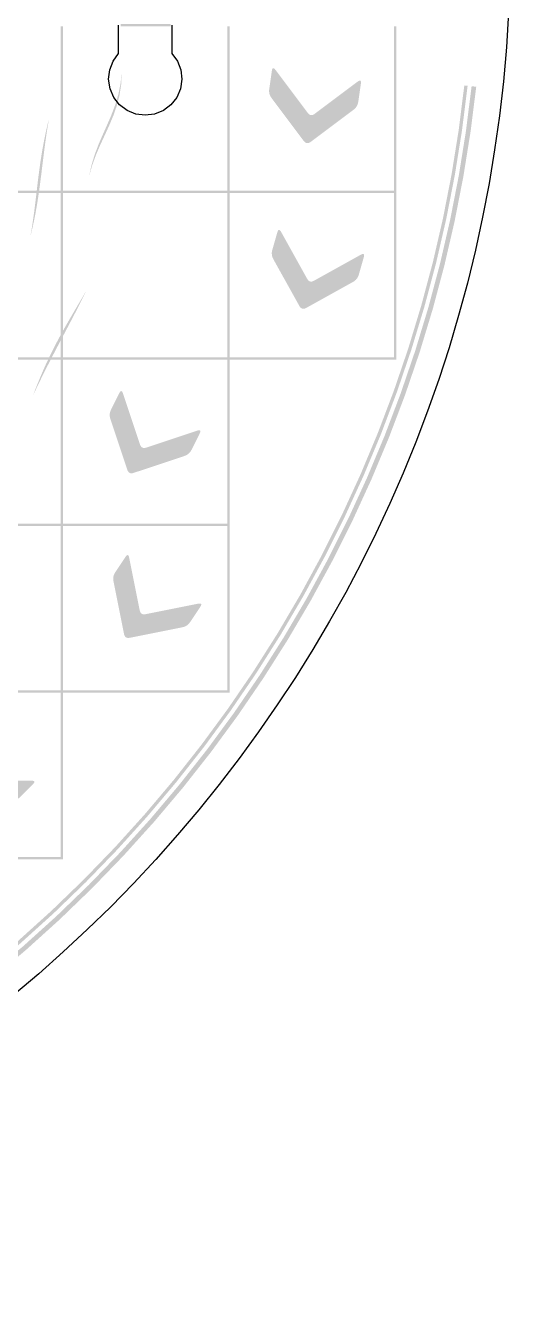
# Model space of a CAD drawing. Header units: millimetres. Extents: x 5 to 414, y 6 to 775.
# Drawn here: x 333.3 to 401.3, y 5.8 to 185.4 of the extents above; entities that cross this region are included whole.
import ezdxf

# ---------------------------------------------------------------- set-up
doc = ezdxf.new("R2010")
doc.units = ezdxf.units.MM
doc.layers.add('CUT', color=1, linetype='Continuous')
doc.layers.add('RASTER', color=7, linetype='Continuous')

msp = doc.modelspace()

# ---------------------------------------------------------------- hatches: boundary and pattern name
at = {"layer": 'RASTER'}
for points in [[(338.262, 185.251), (338.588, 185.251), (338.588, 162.227), (338.262, 162.227)], [(346.668, 185.577), (353.673, 185.577), (353.673, 185.251), (346.668, 185.251)], [(361.612, 185.251), (361.938, 185.251), (361.938, 162.227), (361.612, 162.227)], [(384.962, 185.251), (385.288, 185.251), (385.288, 162.227), (384.962, 162.227)], [(346.796, 178.62), (346.721, 177.129), (346.498, 175.658), (346.13, 174.212), (345.637, 172.79), (345.052, 171.391), (344.419, 170.009), (343.785, 168.634), (343.195, 167.257), (342.685, 165.868), (342.278, 164.457), (342.259, 164.461), (342.58, 165.892), (343.012, 167.298), (343.539, 168.687), (344.132, 170.067), (344.75, 171.448), (345.349, 172.842), (345.882, 174.253), (346.312, 175.687), (346.614, 177.145), (346.778, 178.622)], [(379.857, 177.513), (379.987, 177.6), (380.096, 177.653), (380.185, 177.671), (380.253, 177.654), (380.3, 177.603), (380.327, 177.516), (380.333, 177.395), (380.319, 177.239), (379.955, 174.697), (379.923, 174.528), (379.877, 174.367), (379.816, 174.215), (379.741, 174.072), (379.651, 173.937), (379.547, 173.81), (379.429, 173.692), (379.296, 173.583), (373.284, 169.074), (373.146, 168.984), (373.012, 168.925), (372.883, 168.897), (372.759, 168.899), (372.638, 168.932), (372.522, 168.995), (372.41, 169.089), (372.303, 169.214), (367.794, 175.226), (367.697, 175.368), (367.617, 175.515), (367.552, 175.665), (367.504, 175.82), (367.472, 175.978), (367.456, 176.141), (367.456, 176.309), (367.473, 176.48), (367.836, 179.023), (367.866, 179.176), (367.906, 179.291), (367.956, 179.366), (368.016, 179.403), (368.086, 179.4), (368.166, 179.357), (368.256, 179.276), (368.356, 179.156), (372.865, 173.144), (372.972, 173.019), (373.083, 172.925), (373.2, 172.861), (373.32, 172.828), (373.445, 172.826), (373.574, 172.855), (373.707, 172.914), (373.845, 173.004)], [(395.28, 176.934), (394.491, 170.675), (393.492, 164.446), (392.282, 158.254), (390.863, 152.107), (389.237, 146.011), (387.405, 139.974), (385.37, 134.002), (383.135, 128.103), (380.701, 122.283), (378.071, 116.548), (375.249, 110.906), (372.237, 105.362), (369.04, 99.924), (365.66, 94.596), (362.102, 89.387), (358.369, 84.3), (354.467, 79.343), (350.399, 74.521), (346.17, 69.84), (341.785, 65.304), (337.249, 60.919), (332.568, 56.69), (327.746, 52.622), (322.789, 48.72), (317.702, 44.987), (312.493, 41.429), (307.166, 38.049), (301.727, 34.852), (296.183, 31.84), (290.541, 29.018), (284.807, 26.388), (278.986, 23.954), (273.087, 21.719), (267.115, 19.684), (261.078, 17.852), (254.982, 16.226), (248.835, 14.808), (242.644, 13.598), (236.414, 12.598), (230.155, 11.81), (230.105, 12.274), (236.348, 13.06), (242.562, 14.057), (248.738, 15.264), (254.87, 16.68), (260.95, 18.302), (266.972, 20.128), (272.929, 22.158), (278.813, 24.388), (284.619, 26.816), (290.339, 29.439), (295.968, 32.254), (301.497, 35.258), (306.922, 38.448), (312.236, 41.819), (317.432, 45.368), (322.506, 49.091), (327.451, 52.984), (332.261, 57.042), (336.931, 61.26), (341.455, 65.634), (345.829, 70.158), (350.047, 74.828), (354.105, 79.638), (357.998, 84.583), (361.721, 89.657), (365.27, 94.853), (368.641, 100.167), (371.831, 105.592), (374.835, 111.122), (377.65, 116.75), (380.273, 122.47), (382.701, 128.276), (384.931, 134.16), (386.961, 140.117), (388.787, 146.139), (390.41, 152.219), (391.825, 158.351), (393.032, 164.527), (394.029, 170.741), (394.815, 176.984)], [(396.487, 176.803), (395.693, 170.503), (394.687, 164.233), (393.469, 158.001), (392.041, 151.814), (390.404, 145.678), (388.561, 139.602), (386.513, 133.591), (384.263, 127.653), (381.813, 121.795), (379.166, 116.023), (376.325, 110.344), (373.294, 104.764), (370.076, 99.29), (366.674, 93.929), (363.093, 88.685), (359.336, 83.566), (355.408, 78.576), (351.314, 73.723), (347.057, 69.011), (342.644, 64.445), (338.078, 60.032), (333.366, 55.775), (328.513, 51.681), (323.523, 47.753), (318.404, 43.996), (313.16, 40.415), (307.799, 37.013), (302.325, 33.795), (296.745, 30.764), (291.066, 27.923), (285.294, 25.276), (279.436, 22.826), (273.498, 20.576), (267.487, 18.528), (261.411, 16.685), (255.275, 15.048), (249.088, 13.62), (242.856, 12.402), (236.587, 11.396), (230.286, 10.602), (230.216, 11.252), (236.494, 12.043), (242.742, 13.046), (248.952, 14.259), (255.118, 15.683), (261.232, 17.313), (267.287, 19.15), (273.277, 21.191), (279.194, 23.434), (285.031, 25.875), (290.783, 28.513), (296.443, 31.343), (302.003, 34.364), (307.458, 37.571), (312.801, 40.961), (318.026, 44.53), (323.128, 48.274), (328.1, 52.188), (332.936, 56.268), (337.632, 60.509), (342.182, 64.907), (346.58, 69.457), (350.821, 74.153), (354.901, 78.989), (358.815, 83.961), (362.559, 89.063), (366.128, 94.288), (369.518, 99.631), (372.725, 105.086), (375.746, 110.646), (378.576, 116.306), (381.214, 122.058), (383.655, 127.895), (385.898, 133.813), (387.939, 139.802), (389.776, 145.857), (391.407, 151.971), (392.83, 158.137), (394.043, 164.347), (395.046, 170.595), (395.837, 176.873)], [(336.568, 172.133), (336.329, 170.685), (336.116, 169.23), (335.922, 167.767), (335.739, 166.299), (335.559, 164.826), (335.373, 163.35), (335.171, 161.874), (334.945, 160.4), (334.686, 158.931), (334.389, 157.47), (334.048, 156.019), (334.031, 156.025), (334.28, 157.505), (334.492, 158.99), (334.679, 160.478), (334.854, 161.963), (335.028, 163.443), (335.214, 164.915), (335.419, 166.377), (335.652, 167.83), (335.917, 169.274), (336.217, 170.709), (336.55, 172.137)], [(314.912, 162.227), (338.588, 162.227), (338.588, 161.901), (314.912, 161.901)], [(338.262, 162.227), (361.938, 162.227), (361.938, 161.901), (338.262, 161.901)], [(338.262, 161.901), (338.588, 161.901), (338.588, 138.877), (338.262, 138.877)], [(361.612, 162.227), (385.288, 162.227), (385.288, 161.901), (361.612, 161.901)], [(361.612, 161.901), (361.938, 161.901), (361.938, 138.877), (361.612, 138.877)], [(384.962, 161.901), (385.288, 161.901), (385.288, 138.877), (384.962, 138.877)], [(380.311, 153.256), (380.451, 153.325), (380.567, 153.363), (380.657, 153.369), (380.722, 153.343), (380.762, 153.285), (380.777, 153.196), (380.766, 153.075), (380.731, 152.923), (380.025, 150.453), (379.97, 150.29), (379.903, 150.137), (379.822, 149.995), (379.728, 149.863), (379.621, 149.741), (379.5, 149.63), (379.367, 149.53), (379.22, 149.439), (372.651, 145.79), (372.502, 145.72), (372.362, 145.679), (372.23, 145.669), (372.107, 145.688), (371.992, 145.737), (371.886, 145.815), (371.788, 145.924), (371.699, 146.062), (368.049, 152.631), (367.972, 152.785), (367.912, 152.941), (367.869, 153.099), (367.842, 153.259), (367.832, 153.421), (367.838, 153.584), (367.861, 153.75), (367.901, 153.917), (368.607, 156.387), (368.657, 156.535), (368.712, 156.643), (368.772, 156.711), (368.836, 156.739), (368.905, 156.726), (368.979, 156.674), (369.057, 156.581), (369.14, 156.448), (372.789, 149.879), (372.878, 149.741), (372.976, 149.632), (373.082, 149.554), (373.197, 149.505), (373.321, 149.485), (373.452, 149.496), (373.593, 149.536), (373.742, 149.607)], [(341.758, 148.057), (341.101, 146.728), (340.43, 145.409), (339.749, 144.096), (339.062, 142.789), (338.374, 141.485), (337.688, 140.183), (337.009, 138.88), (336.339, 137.574), (335.682, 136.263), (335.04, 134.946), (334.413, 133.62), (334.397, 133.628), (334.934, 134.998), (335.494, 136.354), (336.081, 137.695), (336.7, 139.021), (337.352, 140.332), (338.037, 141.631), (338.749, 142.92), (339.485, 144.204), (340.235, 145.486), (340.991, 146.771), (341.741, 148.063)], [(314.912, 138.877), (338.588, 138.877), (338.588, 138.551), (314.912, 138.551)], [(338.262, 138.877), (361.938, 138.877), (361.938, 138.551), (338.262, 138.551)], [(338.262, 138.551), (338.588, 138.551), (338.588, 115.527), (338.262, 115.527)], [(361.612, 138.877), (385.288, 138.877), (385.288, 138.551), (361.612, 138.551)], [(361.612, 138.551), (361.938, 138.551), (361.938, 115.527), (361.612, 115.527)], [(357.372, 128.593), (357.523, 128.635), (357.643, 128.65), (357.733, 128.64), (357.792, 128.602), (357.82, 128.538), (357.819, 128.448), (357.786, 128.331), (357.723, 128.188), (356.574, 125.89), (356.491, 125.74), (356.396, 125.602), (356.29, 125.477), (356.173, 125.365), (356.046, 125.265), (355.907, 125.178), (355.757, 125.104), (355.596, 125.042), (348.467, 122.666), (348.308, 122.624), (348.163, 122.611), (348.031, 122.624), (347.913, 122.666), (347.81, 122.735), (347.72, 122.832), (347.643, 122.957), (347.581, 123.109), (345.205, 130.238), (345.158, 130.404), (345.127, 130.568), (345.114, 130.731), (345.117, 130.893), (345.137, 131.054), (345.173, 131.214), (345.227, 131.372), (345.296, 131.529), (346.445, 133.827), (346.522, 133.963), (346.596, 134.059), (346.667, 134.115), (346.735, 134.13), (346.801, 134.105), (346.863, 134.04), (346.923, 133.935), (346.98, 133.789), (349.356, 126.659), (349.419, 126.507), (349.495, 126.382), (349.585, 126.286), (349.689, 126.216), (349.806, 126.175), (349.938, 126.161), (350.083, 126.175), (350.242, 126.216)], [(314.912, 115.527), (338.588, 115.527), (338.588, 115.201), (314.912, 115.201)], [(338.262, 115.527), (361.938, 115.527), (361.938, 115.201), (338.262, 115.201)], [(338.262, 115.201), (338.588, 115.201), (338.588, 92.177), (338.262, 92.177)], [(361.612, 115.201), (361.938, 115.201), (361.938, 92.177), (361.612, 92.177)], [(357.508, 104.329), (357.663, 104.352), (357.784, 104.352), (357.872, 104.331), (357.926, 104.286), (357.947, 104.219), (357.934, 104.13), (357.887, 104.018), (357.807, 103.883), (356.382, 101.746), (356.28, 101.607), (356.169, 101.483), (356.048, 101.372), (355.919, 101.275), (355.78, 101.192), (355.631, 101.123), (355.473, 101.067), (355.306, 101.026), (347.937, 99.552), (347.774, 99.531), (347.628, 99.535), (347.5, 99.565), (347.388, 99.621), (347.293, 99.702), (347.216, 99.81), (347.156, 99.943), (347.113, 100.102), (345.639, 107.471), (345.613, 107.641), (345.604, 107.808), (345.61, 107.971), (345.633, 108.132), (345.673, 108.289), (345.729, 108.442), (345.802, 108.593), (345.891, 108.74), (347.315, 110.878), (347.408, 111.003), (347.494, 111.09), (347.571, 111.136), (347.641, 111.143), (347.703, 111.11), (347.757, 111.038), (347.803, 110.925), (347.841, 110.773), (349.315, 103.405), (349.358, 103.246), (349.418, 103.113), (349.495, 103.005), (349.59, 102.924), (349.701, 102.868), (349.83, 102.838), (349.976, 102.834), (350.139, 102.855)], [(314.912, 92.177), (338.588, 92.177), (338.588, 91.851), (314.912, 91.851)], [(338.262, 92.177), (361.938, 92.177), (361.938, 91.851), (338.262, 91.851)], [(338.262, 91.851), (338.588, 91.851), (338.588, 68.827), (338.262, 68.827)], [(334.14, 79.513), (334.296, 79.506), (334.415, 79.483), (334.497, 79.444), (334.541, 79.39), (334.548, 79.32), (334.518, 79.235), (334.45, 79.134), (334.345, 79.018), (332.529, 77.202), (332.402, 77.086), (332.268, 76.985), (332.128, 76.9), (331.982, 76.83), (331.83, 76.776), (331.67, 76.738), (331.505, 76.714), (331.333, 76.707), (323.818, 76.707), (323.654, 76.718), (323.512, 76.75), (323.391, 76.805), (323.293, 76.882), (323.216, 76.98), (323.161, 77.101), (323.129, 77.243), (323.118, 77.407), (323.118, 84.922), (323.125, 85.094), (323.149, 85.259), (323.187, 85.419), (323.241, 85.571), (323.311, 85.718), (323.396, 85.857), (323.497, 85.991), (323.613, 86.118), (325.429, 87.934), (325.545, 88.039), (325.646, 88.107), (325.731, 88.137), (325.801, 88.13), (325.855, 88.086), (325.893, 88.004), (325.917, 87.885), (325.924, 87.729), (325.924, 80.214), (325.935, 80.05), (325.968, 79.908), (326.023, 79.787), (326.1, 79.689), (326.198, 79.612), (326.318, 79.557), (326.461, 79.524), (326.625, 79.513)], [(314.912, 68.827), (338.588, 68.827), (338.588, 68.501), (314.912, 68.501)]]:
    msp.add_hatch(color=7, dxfattribs=at).paths.add_polyline_path(points)

# ---------------------------------------------------------------- linework, layer by layer
at = {"layer": 'CUT'}
msp.add_lwpolyline([(353.836, 185.414), (353.836, 181.468), (354.613, 180.395), (355.091, 179.16), (355.236, 177.843), (355.04, 176.533), (354.515, 175.317), (353.697, 174.275), (352.64, 173.477), (351.414, 172.976), (350.1, 172.805), (348.786, 172.976), (347.56, 173.477), (346.503, 174.275), (345.685, 175.317), (345.16, 176.533), (344.964, 177.843), (345.109, 179.16), (345.587, 180.395), (346.364, 181.468), (346.364, 185.414)], dxfattribs=at)
msp.add_circle((210, 197.089), 191.273, dxfattribs=at)

doc.saveas('drawing.dxf')
